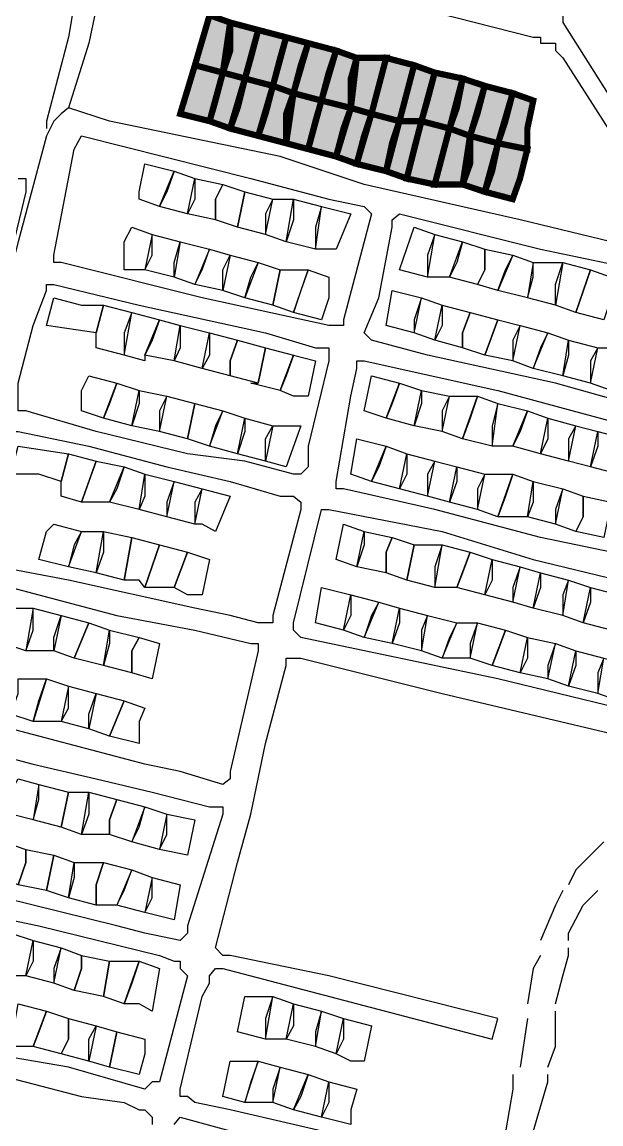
# Model space of a CAD drawing. Header units: millimetres. Extents: x -3588 to 75209, y -3737 to 38254.
# Drawn here: x 18818 to 18929, y 34117.5 to 34328.9 of the extents above; entities that cross this region are included whole.
import ezdxf

# ---------------------------------------------------------------- set-up
doc = ezdxf.new("R2010")
doc.units = ezdxf.units.MM
doc.layers.add('H', color=250, linetype='Continuous')
doc.layers.add('P', color=253, linetype='Continuous')

msp = doc.modelspace()

# ---------------------------------------------------------------- hatches: boundary and pattern name
at = {"layer": 'H', "linetype": 'Continuous'}
for points in [[(18857.891, 34328.808), (18856.771, 34319.205), (18851.121, 34320.614), (18853.938, 34329.928), (18857.891, 34328.808), (18857.891, 34328.808)], [(18863.54, 34327.383), (18860.723, 34317.797), (18856.771, 34319.205), (18857.891, 34328.808), (18863.54, 34327.383), (18863.54, 34327.383)], [(18868.901, 34325.975), (18866.085, 34316.373), (18860.723, 34317.797), (18863.54, 34327.383), (18868.901, 34325.975), (18868.901, 34325.975)], [(18872.854, 34324.567), (18870.326, 34315.253), (18866.085, 34316.373), (18868.901, 34325.975), (18872.854, 34324.567), (18872.854, 34324.567)], [(18878.216, 34323.158), (18875.687, 34313.844), (18870.326, 34315.253), (18872.854, 34324.567), (18878.216, 34323.158), (18878.216, 34323.158)], [(18882.457, 34322.022), (18881.048, 34312.42), (18875.687, 34313.844), (18878.216, 34323.158), (18882.457, 34322.022), (18882.457, 34322.022)], [(18887.818, 34322.022), (18885.001, 34311.012), (18881.048, 34312.42), (18882.457, 34322.022), (18887.818, 34322.022), (18887.818, 34322.022)], [(18893.179, 34320.614), (18890.65, 34309.603), (18885.001, 34311.012), (18887.818, 34322.022), (18893.179, 34320.614), (18893.179, 34320.614)], [(18856.771, 34319.205), (18853.938, 34309.603), (18848.577, 34311.012), (18851.121, 34320.614), (18856.771, 34319.205), (18856.771, 34319.205)], [(18860.723, 34317.797), (18857.891, 34308.483), (18853.938, 34309.603), (18856.771, 34319.205), (18860.723, 34317.797), (18860.723, 34317.797)], [(18897.42, 34319.205), (18894.587, 34309.603), (18890.65, 34309.603), (18893.179, 34320.614), (18897.42, 34319.205), (18897.42, 34319.205)], [(18902.781, 34317.797), (18899.965, 34308.483), (18894.587, 34309.603), (18897.42, 34319.205), (18902.781, 34317.797), (18902.781, 34317.797)], [(18866.085, 34316.373), (18863.54, 34307.059), (18857.891, 34308.483), (18860.723, 34317.797), (18866.085, 34316.373), (18866.085, 34316.373)], [(18906.734, 34316.373), (18904.19, 34307.059), (18899.965, 34308.483), (18902.781, 34317.797), (18906.734, 34316.373), (18906.734, 34316.373)], [(18870.326, 34315.253), (18868.901, 34305.65), (18863.54, 34307.059), (18866.085, 34316.373), (18870.326, 34315.253), (18870.326, 34315.253)], [(18875.687, 34313.844), (18872.854, 34304.242), (18868.901, 34305.65), (18870.326, 34315.253), (18875.687, 34313.844), (18875.687, 34313.844)], [(18912.095, 34315.253), (18909.551, 34305.65), (18904.19, 34307.059), (18906.734, 34316.373), (18912.095, 34315.253), (18912.095, 34315.253)], [(18916.336, 34313.844), (18914.912, 34304.242), (18909.551, 34305.65), (18912.095, 34315.253), (18916.336, 34313.844), (18916.336, 34313.844)], [(18881.048, 34312.42), (18878.216, 34302.834), (18872.854, 34304.242), (18875.687, 34313.844), (18881.048, 34312.42), (18881.048, 34312.42)], [(18885.001, 34311.012), (18882.457, 34301.697), (18878.216, 34302.834), (18881.048, 34312.42), (18885.001, 34311.012), (18885.001, 34311.012)], [(18890.65, 34309.603), (18887.818, 34300.289), (18882.457, 34301.697), (18885.001, 34311.012), (18890.65, 34309.603), (18890.65, 34309.603)], [(18894.587, 34309.603), (18891.771, 34298.881), (18887.818, 34300.289), (18890.65, 34309.603), (18894.587, 34309.603), (18894.587, 34309.603)], [(18899.965, 34308.483), (18897.42, 34297.472), (18891.771, 34298.881), (18894.587, 34309.603), (18899.965, 34308.483), (18899.965, 34308.483)], [(18904.19, 34307.059), (18902.781, 34297.472), (18897.42, 34297.472), (18899.965, 34308.483), (18904.19, 34307.059), (18904.19, 34307.059)], [(18909.551, 34305.65), (18906.734, 34296.048), (18902.781, 34297.472), (18904.19, 34307.059), (18909.551, 34305.65), (18909.551, 34305.65)], [(18914.912, 34304.242), (18912.095, 34294.928), (18906.734, 34296.048), (18909.551, 34305.65), (18914.912, 34304.242), (18914.912, 34304.242)]]:
    msp.add_hatch(color=256, dxfattribs=at).paths.add_polyline_path(points)

# ---------------------------------------------------------------- linework, layer by layer
at = {"layer": 'P'}
for points in [[(18871.446, 34518.5), (18871.446, 34517.091), (18871.446, 34511.73), (18870.038, 34502.128), (18867.493, 34492.814), (18864.676, 34480.667), (18861.844, 34468.248), (18857.891, 34458.934), (18855.074, 34449.332), (18852.53, 34437.201), (18849.713, 34422.237), (18844.352, 34406.154), (18838.99, 34388.358), (18834.749, 34370.865), (18830.797, 34349.132), (18826.844, 34325.975), (18822.619, 34309.891), (18822.619, 34308.483)], [(18834.749, 34343.755), (18836.158, 34346.3), (18845.76, 34347.708), (18857.891, 34346.3), (18918.865, 34331.624), (18920.289, 34331.624), (18920.289, 34330.216), (18921.698, 34330.216), (18921.698, 34328.808), (18936.373, 34305.65)], [(18834.749, 34343.755), (18836.158, 34346.3), (18845.76, 34347.708), (18857.891, 34346.3), (18918.865, 34331.624), (18920.289, 34331.624), (18920.289, 34330.216), (18921.698, 34330.216), (18921.698, 34328.808), (18936.373, 34305.65)], [(18834.749, 34343.755), (18830.797, 34324.855), (18826.844, 34312.42)], [(18867.493, 34340.939), (18867.493, 34338.394), (18916.048, 34325.975), (18917.457, 34325.975), (18917.457, 34324.855), (18918.865, 34324.855), (18920.289, 34324.855), (18920.289, 34323.43), (18921.698, 34322.022), (18945.975, 34284.205)], [(18945.975, 34282.781), (18942.022, 34284.205), (18931.012, 34286.734), (18913.504, 34290.975), (18883.593, 34297.744), (18867.493, 34303.106), (18834.749, 34309.891), (18826.844, 34312.42), (18825.435, 34311.3), (18824.027, 34309.891), (18822.619, 34307.059), (18817.241, 34286.734), (18811.88, 34266.409), (18803.702, 34230.001), (18799.749, 34213.629), (18795.508, 34198.665), (18794.1, 34191.896), (18791.555, 34181.157), (18790.147, 34176.932)], [(18876.807, 34270.65), (18852.53, 34276.011), (18825.435, 34282.781), (18824.027, 34282.781), (18824.027, 34284.205), (18827.98, 34304.53), (18829.388, 34307.059), (18861.844, 34298.881), (18876.807, 34294.928), (18883.593, 34293.52), (18885.001, 34292.095), (18879.64, 34271.77), (18879.64, 34270.65), (18878.216, 34270.65), (18876.807, 34270.65)], [(18845.76, 34296.336), (18844.352, 34293.52), (18840.399, 34294.928), (18840.399, 34296.336), (18841.519, 34301.697), (18847.168, 34300.289), (18845.76, 34296.336)], [(18851.121, 34294.928), (18849.713, 34292.095), (18844.352, 34293.52), (18847.168, 34300.289), (18851.121, 34298.881), (18851.121, 34294.928)], [(18817.241, 34298.881), (18818.666, 34298.881), (18818.666, 34297.744), (18818.666, 34296.336), (18814.425, 34278.556)], [(18855.074, 34294.928), (18855.074, 34290.975), (18849.713, 34292.095), (18851.121, 34298.881), (18856.482, 34297.744), (18855.074, 34294.928)], [(18855.074, 34294.928), (18856.482, 34297.744), (18860.723, 34296.336), (18859.315, 34289.567), (18855.074, 34290.975), (18855.074, 34294.928)], [(18864.676, 34292.095), (18864.676, 34288.158), (18859.315, 34289.567), (18860.723, 34296.336), (18866.085, 34294.928), (18864.676, 34292.095)], [(18870.038, 34290.975), (18868.629, 34286.734), (18864.676, 34288.158), (18866.085, 34294.928), (18870.038, 34294.928), (18870.038, 34290.975)], [(18874.263, 34289.567), (18874.263, 34285.326), (18868.629, 34286.734), (18870.038, 34294.928), (18875.399, 34293.52), (18874.263, 34289.567)], [(18875.399, 34285.326), (18874.263, 34285.326), (18875.399, 34293.52), (18881.048, 34292.095), (18878.216, 34285.326), (18875.399, 34285.326)], [(18964.892, 34248.917), (18939.19, 34254.278), (18920.289, 34259.64), (18895.724, 34265.001), (18885.001, 34267.834), (18883.593, 34269.242), (18886.409, 34276.011), (18888.954, 34289.567), (18888.954, 34290.975), (18890.362, 34292.095), (18917.457, 34285.326), (18943.143, 34279.964)], [(18837.566, 34284.205), (18837.566, 34286.734), (18838.99, 34289.567), (18842.943, 34288.158), (18841.519, 34281.373), (18837.566, 34281.373), (18837.566, 34284.205)], [(18895.724, 34284.205), (18895.724, 34279.964), (18890.362, 34281.373), (18893.179, 34289.567), (18897.132, 34288.158), (18895.724, 34284.205)], [(18842.943, 34284.205), (18842.943, 34288.158), (18848.305, 34286.734), (18847.168, 34279.964), (18841.519, 34281.373), (18842.943, 34284.205)], [(18901.373, 34282.781), (18899.965, 34279.964), (18895.724, 34279.964), (18897.132, 34288.158), (18902.493, 34286.734), (18901.373, 34282.781)], [(18847.168, 34282.781), (18848.305, 34286.734), (18853.938, 34285.326), (18851.121, 34278.556), (18847.168, 34279.964), (18847.168, 34282.781)], [(18852.53, 34281.373), (18853.938, 34285.326), (18857.891, 34284.205), (18856.482, 34277.42), (18851.121, 34278.556), (18852.53, 34281.373)], [(18906.734, 34281.373), (18905.326, 34278.556), (18899.965, 34279.964), (18902.493, 34286.734), (18906.734, 34285.326), (18906.734, 34281.373)], [(18906.734, 34281.373), (18906.734, 34285.326), (18912.095, 34284.205), (18909.279, 34277.42), (18905.326, 34278.556), (18906.734, 34281.373)], [(18856.482, 34281.373), (18857.891, 34284.205), (18863.268, 34282.781), (18860.723, 34276.011), (18856.482, 34277.42), (18856.482, 34281.373)], [(18910.687, 34281.373), (18912.095, 34284.205), (18916.048, 34282.781), (18914.912, 34276.011), (18909.279, 34277.42), (18910.687, 34281.373)], [(18861.844, 34279.964), (18863.268, 34282.781), (18867.493, 34281.373), (18866.085, 34274.603), (18860.723, 34276.011), (18861.844, 34279.964)], [(18871.446, 34277.42), (18870.038, 34273.195), (18866.085, 34274.603), (18867.493, 34281.373), (18872.854, 34281.373), (18871.446, 34277.42)], [(18876.807, 34276.011), (18875.399, 34271.77), (18870.038, 34273.195), (18872.854, 34281.373), (18876.807, 34279.964), (18876.807, 34276.011)], [(18916.048, 34279.964), (18916.048, 34282.781), (18921.698, 34282.781), (18920.289, 34274.603), (18914.912, 34276.011), (18916.048, 34279.964)], [(18920.289, 34278.556), (18921.698, 34282.781), (18927.059, 34281.373), (18924.242, 34273.195), (18920.289, 34274.603), (18920.289, 34278.556)], [(18931.012, 34276.011), (18929.603, 34271.77), (18924.242, 34273.195), (18927.059, 34281.373), (18931.012, 34279.964), (18931.012, 34276.011)], [(18860.723, 34244.676), (18849.713, 34246.084), (18832.205, 34250.325), (18818.666, 34254.278), (18817.241, 34254.278), (18817.241, 34255.687), (18817.241, 34259.64), (18820.074, 34270.65), (18822.619, 34277.42), (18822.619, 34278.556), (18824.027, 34278.556), (18840.399, 34274.603), (18864.676, 34269.242), (18874.263, 34266.409), (18875.399, 34266.409), (18876.807, 34266.409), (18876.807, 34265.001), (18876.807, 34263.881), (18872.854, 34247.509), (18872.854, 34243.556), (18871.446, 34242.132), (18870.038, 34242.132), (18860.723, 34244.676)], [(18893.179, 34271.77), (18893.179, 34269.242), (18887.818, 34270.65), (18888.954, 34277.42), (18894.587, 34276.011), (18893.179, 34271.77)], [(18829.388, 34274.603), (18833.613, 34274.603), (18832.205, 34269.242), (18822.619, 34270.65), (18824.027, 34276.011), (18829.388, 34274.603)], [(18837.566, 34269.242), (18837.566, 34265.001), (18832.205, 34266.409), (18832.205, 34269.242), (18833.613, 34274.603), (18838.99, 34273.195), (18837.566, 34269.242)], [(18898.54, 34270.65), (18897.132, 34267.834), (18893.179, 34269.242), (18894.587, 34276.011), (18898.54, 34274.603), (18898.54, 34270.65)], [(18902.493, 34269.242), (18902.493, 34266.409), (18897.132, 34267.834), (18898.54, 34274.603), (18903.917, 34273.195), (18902.493, 34269.242)], [(18842.943, 34267.834), (18841.519, 34265.001), (18841.519, 34263.881), (18837.566, 34265.001), (18838.99, 34273.195), (18844.352, 34271.77), (18842.943, 34267.834)], [(18902.493, 34269.242), (18903.917, 34273.195), (18909.279, 34271.77), (18906.734, 34265.001), (18902.493, 34266.409), (18902.493, 34269.242)], [(18848.305, 34266.409), (18847.168, 34263.881), (18841.519, 34265.001), (18844.352, 34271.77), (18848.305, 34270.65), (18848.305, 34266.409)], [(18853.938, 34265.001), (18852.53, 34262.456), (18847.168, 34263.881), (18848.305, 34270.65), (18853.938, 34269.242), (18853.938, 34265.001)], [(18912.095, 34267.834), (18912.095, 34263.881), (18906.734, 34265.001), (18909.279, 34271.77), (18913.504, 34270.65), (18912.095, 34267.834)], [(18917.457, 34266.409), (18916.048, 34262.456), (18912.095, 34263.881), (18913.504, 34270.65), (18918.865, 34269.242), (18917.457, 34266.409)], [(18857.891, 34263.881), (18857.891, 34261.048), (18852.53, 34262.456), (18853.938, 34269.242), (18859.315, 34267.834), (18857.891, 34263.881)], [(18922.818, 34265.001), (18921.698, 34261.048), (18916.048, 34262.456), (18918.865, 34269.242), (18922.818, 34267.834), (18922.818, 34265.001)], [(18857.891, 34263.881), (18859.315, 34267.834), (18864.676, 34266.409), (18863.268, 34259.64), (18857.891, 34261.048), (18857.891, 34263.881)], [(18868.629, 34261.048), (18867.493, 34258.231), (18861.844, 34259.64), (18863.268, 34259.64), (18864.676, 34266.409), (18870.038, 34265.001), (18868.629, 34261.048)], [(18927.059, 34263.881), (18927.059, 34259.64), (18921.698, 34261.048), (18922.818, 34267.834), (18928.467, 34266.409), (18927.059, 34263.881)], [(18932.42, 34262.456), (18931.012, 34258.231), (18927.059, 34259.64), (18928.467, 34266.409), (18933.828, 34266.409), (18932.42, 34262.456)], [(18870.038, 34257.095), (18867.493, 34258.231), (18870.038, 34265.001), (18874.263, 34263.881), (18872.854, 34257.095), (18870.038, 34257.095)], [(18958.106, 34220.399), (18944.567, 34224.351), (18917.457, 34230.001), (18897.132, 34235.362), (18879.64, 34239.315), (18878.216, 34239.315), (18878.216, 34240.723), (18879.64, 34248.917), (18881.048, 34257.095), (18882.168, 34262.456), (18882.168, 34263.881), (18883.593, 34263.881), (18909.279, 34258.231), (18948.792, 34247.509), (18955.561, 34246.084), (18963.467, 34244.676)], [(18834.749, 34255.687), (18833.613, 34252.87), (18829.388, 34254.278), (18829.388, 34258.231), (18830.797, 34261.048), (18836.158, 34259.64), (18834.749, 34255.687)], [(18888.954, 34255.687), (18887.818, 34252.87), (18883.593, 34254.278), (18885.001, 34261.048), (18890.362, 34259.64), (18888.954, 34255.687)], [(18840.399, 34255.687), (18838.99, 34251.446), (18833.613, 34252.87), (18836.158, 34259.64), (18840.399, 34258.231), (18840.399, 34255.687)], [(18844.352, 34254.278), (18844.352, 34250.325), (18838.99, 34251.446), (18840.399, 34258.231), (18845.76, 34257.095), (18844.352, 34254.278)], [(18894.587, 34255.687), (18893.179, 34251.446), (18887.818, 34252.87), (18890.362, 34259.64), (18894.587, 34258.231), (18894.587, 34255.687)], [(18898.54, 34254.278), (18898.54, 34250.325), (18893.179, 34251.446), (18894.587, 34258.231), (18899.965, 34257.095), (18898.54, 34254.278)], [(18851.121, 34255.687), (18849.713, 34248.917), (18844.352, 34250.325), (18845.76, 34257.095), (18851.121, 34255.687)], [(18855.074, 34251.446), (18853.938, 34247.509), (18849.713, 34248.917), (18851.121, 34255.687), (18856.482, 34254.278), (18855.074, 34251.446)], [(18903.917, 34252.87), (18902.493, 34248.917), (18898.54, 34250.325), (18899.965, 34257.095), (18905.326, 34257.095), (18903.917, 34252.87)], [(18908.142, 34251.446), (18908.142, 34247.509), (18902.493, 34248.917), (18905.326, 34257.095), (18909.279, 34255.687), (18908.142, 34251.446)], [(18913.504, 34250.325), (18912.095, 34247.509), (18908.142, 34247.509), (18909.279, 34255.687), (18914.912, 34254.278), (18913.504, 34250.325)], [(18860.723, 34250.325), (18859.315, 34246.084), (18853.938, 34247.509), (18856.482, 34254.278), (18860.723, 34252.87), (18860.723, 34250.325)], [(18918.865, 34248.917), (18917.457, 34246.084), (18912.095, 34247.509), (18914.912, 34254.278), (18918.865, 34252.87), (18918.865, 34248.917)], [(18866.085, 34251.446), (18864.676, 34244.676), (18859.315, 34246.084), (18860.723, 34252.87), (18866.085, 34251.446)], [(18864.676, 34248.917), (18866.085, 34251.446), (18871.446, 34251.446), (18868.629, 34243.556), (18864.676, 34244.676), (18864.676, 34248.917)], [(18922.818, 34248.917), (18922.818, 34244.676), (18917.457, 34246.084), (18918.865, 34252.87), (18924.242, 34251.446), (18922.818, 34248.917)], [(18928.467, 34247.509), (18927.059, 34243.556), (18922.818, 34244.676), (18924.242, 34251.446), (18928.467, 34250.325), (18928.467, 34247.509)], [(18857.891, 34215.037), (18851.121, 34216.446), (18826.844, 34221.807), (18813.288, 34224.351), (18810.472, 34225.76), (18809.063, 34227.184), (18810.472, 34228.592), (18811.88, 34237.907), (18814.425, 34247.509), (18815.833, 34250.325), (18817.241, 34250.325), (18830.797, 34247.509), (18845.76, 34243.556), (18857.891, 34240.723), (18867.493, 34237.907), (18870.038, 34237.907), (18871.446, 34236.77), (18871.446, 34235.362), (18866.085, 34215.037), (18866.085, 34213.629), (18864.676, 34213.629), (18863.268, 34213.629), (18857.891, 34215.037)], [(18933.828, 34246.084), (18932.42, 34242.132), (18927.059, 34243.556), (18928.467, 34250.325), (18933.828, 34248.917), (18933.828, 34246.084)], [(18821.194, 34242.132), (18815.833, 34242.132), (18817.241, 34247.509), (18826.844, 34246.084), (18825.435, 34240.723), (18821.194, 34242.132)], [(18886.409, 34243.556), (18885.001, 34240.723), (18881.048, 34242.132), (18882.168, 34248.917), (18887.818, 34247.509), (18886.409, 34243.556)], [(18891.771, 34242.132), (18890.362, 34239.315), (18885.001, 34240.723), (18887.818, 34247.509), (18891.771, 34246.084), (18891.771, 34242.132)], [(18830.797, 34240.723), (18829.388, 34236.77), (18825.435, 34237.907), (18825.435, 34240.723), (18826.844, 34246.084), (18832.205, 34244.676), (18830.797, 34240.723)], [(18895.724, 34242.132), (18895.724, 34237.907), (18890.362, 34239.315), (18891.771, 34246.084), (18897.132, 34244.676), (18895.724, 34242.132)], [(18836.158, 34239.315), (18834.749, 34236.77), (18829.388, 34236.77), (18832.205, 34244.676), (18837.566, 34243.556), (18836.158, 34239.315)], [(18841.519, 34237.907), (18840.399, 34235.362), (18834.749, 34236.77), (18837.566, 34243.556), (18841.519, 34242.132), (18841.519, 34237.907)], [(18901.373, 34240.723), (18899.965, 34236.77), (18895.724, 34237.907), (18897.132, 34244.676), (18901.373, 34243.556), (18901.373, 34240.723)], [(18905.326, 34239.315), (18905.326, 34235.362), (18899.965, 34236.77), (18901.373, 34243.556), (18906.734, 34242.132), (18905.326, 34239.315)], [(18845.76, 34236.77), (18845.76, 34233.954), (18840.399, 34235.362), (18841.519, 34242.132), (18847.168, 34240.723), (18845.76, 34236.77)], [(18910.687, 34237.907), (18909.279, 34233.954), (18905.326, 34235.362), (18906.734, 34242.132), (18912.095, 34242.132), (18910.687, 34237.907)], [(18916.048, 34236.77), (18914.912, 34233.954), (18909.279, 34233.954), (18912.095, 34242.132), (18916.048, 34240.723), (18916.048, 34236.77)], [(18851.121, 34236.77), (18851.121, 34232.545), (18845.76, 34233.954), (18847.168, 34240.723), (18852.53, 34239.315), (18851.121, 34236.77)], [(18852.53, 34232.545), (18851.121, 34232.545), (18852.53, 34239.315), (18857.891, 34237.907), (18855.074, 34231.121), (18852.53, 34232.545)], [(18920.289, 34235.362), (18920.289, 34232.545), (18914.912, 34233.954), (18916.048, 34240.723), (18921.698, 34239.315), (18920.289, 34235.362)], [(18925.651, 34233.954), (18924.242, 34231.121), (18920.289, 34232.545), (18921.698, 34239.315), (18925.651, 34237.907), (18925.651, 34233.954)], [(18925.651, 34233.954), (18925.651, 34237.907), (18931.012, 34236.77), (18929.603, 34230.001), (18924.242, 34231.121), (18925.651, 34233.954)], [(18951.336, 34191.896), (18932.42, 34197.257), (18909.279, 34202.906), (18871.446, 34210.796), (18870.038, 34212.221), (18870.038, 34213.629), (18875.399, 34235.362), (18876.807, 34235.362), (18898.54, 34231.121), (18916.048, 34225.76), (18932.42, 34221.807), (18958.106, 34216.446), (18958.106, 34220.399)], [(18827.98, 34228.592), (18826.844, 34224.351), (18821.194, 34225.76), (18822.619, 34231.121), (18824.027, 34232.545), (18829.388, 34231.121), (18827.98, 34228.592)], [(18883.593, 34228.592), (18882.168, 34224.351), (18878.216, 34225.76), (18879.64, 34232.545), (18883.593, 34231.121), (18883.593, 34228.592)], [(18833.613, 34227.184), (18832.205, 34223.231), (18826.844, 34224.351), (18829.388, 34231.121), (18833.613, 34231.121), (18833.613, 34227.184)], [(18838.99, 34230.001), (18837.566, 34221.807), (18832.205, 34223.231), (18833.613, 34231.121), (18838.99, 34230.001)], [(18887.818, 34227.184), (18887.818, 34223.231), (18882.168, 34224.351), (18883.593, 34231.121), (18888.954, 34230.001), (18887.818, 34227.184)], [(18840.399, 34221.807), (18837.566, 34221.807), (18838.99, 34230.001), (18844.352, 34228.592), (18841.519, 34220.399), (18840.399, 34221.807)], [(18849.713, 34227.184), (18847.168, 34220.399), (18841.519, 34220.399), (18844.352, 34228.592), (18849.713, 34227.184)], [(18887.818, 34227.184), (18888.954, 34230.001), (18893.179, 34228.592), (18891.771, 34221.807), (18887.818, 34223.231), (18887.818, 34227.184)], [(18897.132, 34224.351), (18897.132, 34220.399), (18891.771, 34221.807), (18893.179, 34228.592), (18898.54, 34228.592), (18897.132, 34224.351)], [(18902.493, 34223.231), (18901.373, 34220.399), (18897.132, 34220.399), (18898.54, 34228.592), (18903.917, 34227.184), (18902.493, 34223.231)], [(18849.713, 34218.99), (18847.168, 34220.399), (18849.713, 34227.184), (18853.938, 34225.76), (18852.53, 34218.99), (18849.713, 34218.99)], [(18908.142, 34221.807), (18906.734, 34218.99), (18901.373, 34220.399), (18903.917, 34227.184), (18908.142, 34225.76), (18908.142, 34221.807)], [(18912.095, 34220.399), (18912.095, 34217.582), (18906.734, 34218.99), (18908.142, 34225.76), (18913.504, 34224.351), (18912.095, 34220.399)], [(18917.457, 34220.399), (18916.048, 34216.446), (18912.095, 34217.582), (18913.504, 34224.351), (18917.457, 34223.231), (18917.457, 34220.399)], [(18848.305, 34185.11), (18841.519, 34186.535), (18821.194, 34191.896), (18805.111, 34196.121), (18803.702, 34196.121), (18802.294, 34196.121), (18802.294, 34197.257), (18806.519, 34210.796), (18807.655, 34220.399), (18809.063, 34221.807), (18810.472, 34221.807), (18821.194, 34218.99), (18836.158, 34215.037), (18851.121, 34212.221), (18861.844, 34209.676), (18863.268, 34209.676), (18863.268, 34208.268), (18857.891, 34185.11), (18857.891, 34183.702), (18856.482, 34182.582), (18848.305, 34185.11)], [(18921.698, 34218.99), (18921.698, 34215.037), (18916.048, 34216.446), (18917.457, 34223.231), (18922.818, 34221.807), (18921.698, 34218.99)], [(18927.059, 34217.582), (18925.651, 34213.629), (18921.698, 34215.037), (18922.818, 34221.807), (18927.059, 34220.399), (18927.059, 34217.582)], [(18881.048, 34215.037), (18879.64, 34212.221), (18874.263, 34213.629), (18875.399, 34220.399), (18881.048, 34218.99), (18881.048, 34215.037)], [(18932.42, 34216.446), (18931.012, 34212.221), (18925.651, 34213.629), (18927.059, 34220.399), (18932.42, 34218.99), (18932.42, 34216.446)], [(18885.001, 34215.037), (18883.593, 34210.796), (18879.64, 34212.221), (18881.048, 34218.99), (18886.409, 34217.582), (18885.001, 34215.037)], [(18890.362, 34213.629), (18888.954, 34209.676), (18883.593, 34210.796), (18886.409, 34217.582), (18890.362, 34216.446), (18890.362, 34213.629)], [(18814.425, 34213.629), (18815.833, 34216.446), (18820.074, 34216.446), (18818.666, 34208.268), (18814.425, 34209.676), (18814.425, 34213.629)], [(18820.074, 34212.221), (18820.074, 34216.446), (18825.435, 34215.037), (18824.027, 34208.268), (18818.666, 34208.268), (18820.074, 34212.221)], [(18894.587, 34212.221), (18894.587, 34208.268), (18888.954, 34209.676), (18890.362, 34216.446), (18895.724, 34215.037), (18894.587, 34212.221)], [(18824.027, 34210.796), (18825.435, 34215.037), (18830.797, 34213.629), (18827.98, 34206.859), (18824.027, 34208.268), (18824.027, 34210.796)], [(18834.749, 34209.676), (18833.613, 34205.435), (18827.98, 34206.859), (18830.797, 34213.629), (18834.749, 34212.221), (18834.749, 34209.676)], [(18899.965, 34210.796), (18898.54, 34206.859), (18894.587, 34208.268), (18895.724, 34215.037), (18901.373, 34213.629), (18899.965, 34210.796)], [(18903.917, 34209.676), (18903.917, 34206.859), (18898.54, 34206.859), (18901.373, 34213.629), (18905.326, 34213.629), (18903.917, 34209.676)], [(18909.279, 34208.268), (18908.142, 34205.435), (18903.917, 34206.859), (18905.326, 34213.629), (18910.687, 34212.221), (18909.279, 34208.268)], [(18838.99, 34208.268), (18838.99, 34204.027), (18833.613, 34205.435), (18834.749, 34212.221), (18840.399, 34210.796), (18838.99, 34208.268)], [(18914.912, 34206.859), (18913.504, 34204.027), (18908.142, 34205.435), (18910.687, 34212.221), (18914.912, 34210.796), (18914.912, 34206.859)], [(18838.99, 34208.268), (18840.399, 34210.796), (18844.352, 34209.676), (18842.943, 34202.906), (18838.99, 34204.027), (18838.99, 34208.268)], [(18918.865, 34205.435), (18918.865, 34202.906), (18913.504, 34204.027), (18914.912, 34210.796), (18920.289, 34209.676), (18918.865, 34205.435)], [(18924.242, 34205.435), (18922.818, 34201.482), (18918.865, 34202.906), (18920.289, 34209.676), (18924.242, 34208.268), (18924.242, 34205.435)], [(18928.467, 34204.027), (18928.467, 34200.074), (18922.818, 34201.482), (18924.242, 34208.268), (18929.603, 34206.859), (18928.467, 34204.027)], [(18909.279, 34137.691), (18876.807, 34145.885), (18857.891, 34149.822), (18856.482, 34149.822), (18855.074, 34151.246), (18859.315, 34167.618), (18861.844, 34176.932), (18864.676, 34190.472), (18868.629, 34205.435), (18868.629, 34206.859), (18870.038, 34206.859), (18871.446, 34206.859), (18898.54, 34200.074), (18949.928, 34187.943), (18951.336, 34191.896)], [(18933.828, 34202.906), (18932.42, 34198.665), (18928.467, 34200.074), (18929.603, 34206.859), (18935.237, 34205.435), (18933.828, 34202.906)], [(18817.241, 34200.074), (18817.241, 34202.906), (18822.619, 34202.906), (18820.074, 34194.713), (18815.833, 34196.121), (18817.241, 34200.074)], [(18821.194, 34198.665), (18822.619, 34202.906), (18826.844, 34201.482), (18825.435, 34194.713), (18820.074, 34194.713), (18821.194, 34198.665)], [(18826.844, 34197.257), (18826.844, 34201.482), (18832.205, 34200.074), (18830.797, 34193.304), (18825.435, 34194.713), (18826.844, 34197.257)], [(18830.797, 34196.121), (18832.205, 34200.074), (18837.566, 34198.665), (18834.749, 34191.896), (18830.797, 34193.304), (18830.797, 34196.121)], [(18840.399, 34194.713), (18840.399, 34190.472), (18834.749, 34191.896), (18837.566, 34198.665), (18841.519, 34197.257), (18840.399, 34194.713)], [(18841.519, 34154.063), (18836.158, 34155.471), (18814.425, 34160.833), (18795.508, 34164.786), (18795.508, 34166.21), (18794.1, 34167.618), (18798.341, 34182.582), (18800.87, 34189.351), (18800.87, 34190.472), (18802.294, 34190.472), (18805.111, 34190.472), (18820.074, 34186.535), (18832.205, 34183.702), (18842.943, 34181.157), (18853.938, 34178.341), (18855.074, 34178.341), (18856.482, 34178.341), (18856.482, 34176.932), (18849.713, 34155.471), (18849.713, 34154.063), (18848.305, 34152.655), (18841.519, 34154.063)], [(18815.833, 34181.157), (18817.241, 34183.702), (18821.194, 34182.582), (18820.074, 34175.796), (18815.833, 34176.932), (18815.833, 34181.157)], [(18821.194, 34179.749), (18821.194, 34182.582), (18826.844, 34181.157), (18825.435, 34174.388), (18820.074, 34175.796), (18821.194, 34179.749)], [(18830.797, 34176.932), (18829.388, 34172.98), (18825.435, 34174.388), (18826.844, 34181.157), (18830.797, 34181.157), (18830.797, 34176.932)], [(18834.749, 34175.796), (18834.749, 34172.98), (18829.388, 34172.98), (18830.797, 34181.157), (18836.158, 34179.749), (18834.749, 34175.796)], [(18834.749, 34175.796), (18836.158, 34179.749), (18841.519, 34178.341), (18838.99, 34171.571), (18834.749, 34172.98), (18834.749, 34175.796)], [(18840.399, 34174.388), (18841.519, 34178.341), (18845.76, 34176.932), (18844.352, 34170.147), (18838.99, 34171.571), (18840.399, 34174.388)], [(18845.76, 34172.98), (18845.76, 34176.932), (18851.121, 34175.796), (18849.713, 34169.027), (18844.352, 34170.147), (18845.76, 34172.98)], [(18818.666, 34167.618), (18817.241, 34163.377), (18813.288, 34164.786), (18814.425, 34171.571), (18818.666, 34170.147), (18818.666, 34167.618)], [(18929.603, 34171.571), (18924.242, 34166.21), (18922.818, 34163.377)], [(18818.666, 34167.618), (18818.666, 34170.147), (18824.027, 34169.027), (18822.619, 34162.257), (18817.241, 34163.377), (18818.666, 34167.618)], [(18827.98, 34164.786), (18826.844, 34160.833), (18822.619, 34162.257), (18824.027, 34169.027), (18827.98, 34167.618), (18827.98, 34164.786)], [(18832.205, 34163.377), (18832.205, 34159.424), (18826.844, 34160.833), (18827.98, 34167.618), (18833.613, 34167.618), (18832.205, 34163.377)], [(18832.205, 34163.377), (18833.613, 34167.618), (18838.99, 34166.21), (18836.158, 34159.424), (18832.205, 34159.424), (18832.205, 34163.377)], [(18837.566, 34162.257), (18838.99, 34166.21), (18842.943, 34164.786), (18841.519, 34158.016), (18836.158, 34159.424), (18837.566, 34162.257)], [(18842.943, 34160.833), (18842.943, 34164.786), (18848.305, 34163.377), (18847.168, 34156.608), (18841.519, 34158.016), (18842.943, 34160.833)], [(18826.844, 34128.377), (18811.88, 34130.922), (18790.147, 34136.283), (18788.739, 34136.283), (18788.739, 34137.691), (18788.739, 34139.1), (18791.555, 34149.822), (18792.964, 34158.016), (18794.1, 34159.424), (18794.1, 34160.833), (18795.508, 34160.833), (18821.194, 34155.471), (18844.352, 34149.822), (18847.168, 34148.702), (18848.305, 34148.702), (18848.305, 34147.294), (18849.713, 34145.885), (18844.352, 34125.561), (18842.943, 34125.561), (18841.519, 34124.136), (18826.844, 34128.377)], [(18921.698, 34162.257), (18920.289, 34159.424), (18917.457, 34152.655)], [(18922.818, 34152.655), (18922.818, 34154.063), (18925.651, 34159.424), (18928.467, 34162.257)], [(18820.074, 34148.702), (18818.666, 34145.885), (18813.288, 34145.885), (18815.833, 34154.063), (18820.074, 34152.655), (18820.074, 34148.702)], [(18824.027, 34147.294), (18824.027, 34144.461), (18818.666, 34145.885), (18820.074, 34152.655), (18825.435, 34151.246), (18824.027, 34147.294)], [(18829.388, 34147.294), (18827.98, 34143.053), (18824.027, 34144.461), (18825.435, 34151.246), (18829.388, 34149.822), (18829.388, 34147.294)], [(18920.289, 34140.508), (18921.698, 34145.885), (18922.818, 34149.822), (18922.818, 34151.246)], [(18829.388, 34147.294), (18829.388, 34149.822), (18834.749, 34148.702), (18833.613, 34141.932), (18827.98, 34143.053), (18829.388, 34147.294)], [(18838.99, 34144.461), (18837.566, 34140.508), (18833.613, 34141.932), (18834.749, 34148.702), (18840.399, 34148.702), (18838.99, 34144.461)], [(18840.399, 34140.508), (18837.566, 34140.508), (18840.399, 34148.702), (18844.352, 34147.294), (18842.943, 34139.1), (18840.399, 34140.508)], [(18917.457, 34149.822), (18916.048, 34147.294), (18914.912, 34140.508)], [(18901.373, 34109.173), (18881.048, 34114.822), (18857.891, 34120.183), (18851.121, 34121.608), (18849.713, 34122.728), (18848.305, 34122.728), (18848.305, 34124.136), (18852.53, 34141.932), (18853.938, 34144.461), (18853.938, 34145.885), (18855.074, 34147.294), (18856.482, 34147.294), (18908.142, 34133.738), (18909.279, 34137.691)], [(18864.676, 34137.691), (18864.676, 34133.738), (18859.315, 34135.147), (18860.723, 34141.932), (18866.085, 34141.932), (18864.676, 34137.691)], [(18870.038, 34136.283), (18868.629, 34133.738), (18864.676, 34133.738), (18866.085, 34141.932), (18870.038, 34140.508), (18870.038, 34136.283)], [(18821.194, 34135.147), (18820.074, 34132.33), (18815.833, 34132.33), (18817.241, 34140.508), (18822.619, 34139.1), (18821.194, 34135.147)], [(18874.263, 34135.147), (18874.263, 34132.33), (18868.629, 34133.738), (18870.038, 34140.508), (18875.399, 34139.1), (18874.263, 34135.147)], [(18826.844, 34133.738), (18825.435, 34130.922), (18820.074, 34132.33), (18822.619, 34139.1), (18826.844, 34137.691), (18826.844, 34133.738)], [(18826.844, 34133.738), (18826.844, 34137.691), (18832.205, 34136.283), (18830.797, 34129.497), (18825.435, 34130.922), (18826.844, 34133.738)], [(18879.64, 34133.738), (18878.216, 34130.922), (18874.263, 34132.33), (18875.399, 34139.1), (18879.64, 34137.691), (18879.64, 34133.738)], [(18881.048, 34129.497), (18878.216, 34130.922), (18879.64, 34137.691), (18885.001, 34136.283), (18883.593, 34129.497), (18881.048, 34129.497)], [(18914.912, 34137.691), (18913.504, 34128.377)], [(18918.865, 34128.377), (18920.289, 34132.33), (18920.289, 34139.1)], [(18830.797, 34133.738), (18832.205, 34136.283), (18836.158, 34135.147), (18834.749, 34128.377), (18830.797, 34129.497), (18830.797, 34133.738)], [(18841.519, 34130.922), (18840.399, 34126.969), (18834.749, 34128.377), (18836.158, 34135.147), (18841.519, 34133.738), (18841.519, 34130.922)], [(18783.378, 34115.958), (18785.906, 34126.969), (18785.906, 34130.922), (18787.33, 34132.33), (18788.739, 34132.33), (18807.655, 34128.377), (18829.388, 34122.728), (18837.566, 34121.608), (18840.399, 34120.183), (18841.519, 34120.183), (18842.943, 34118.775), (18842.943, 34117.367)], [(18861.844, 34125.561), (18860.723, 34121.608), (18856.482, 34122.728), (18857.891, 34129.497), (18863.268, 34129.497), (18861.844, 34125.561)], [(18866.085, 34124.136), (18866.085, 34121.608), (18860.723, 34121.608), (18863.268, 34129.497), (18867.493, 34128.377), (18866.085, 34124.136)], [(18871.446, 34122.728), (18870.038, 34120.183), (18866.085, 34121.608), (18867.493, 34128.377), (18872.854, 34126.969), (18871.446, 34122.728)], [(18876.807, 34121.608), (18875.399, 34118.775), (18870.038, 34120.183), (18872.854, 34126.969), (18876.807, 34125.561), (18876.807, 34121.608)], [(18912.095, 34126.969), (18912.095, 34124.136), (18910.687, 34115.958)], [(18916.048, 34115.958), (18918.865, 34125.561), (18918.865, 34126.969)], [(18881.048, 34120.183), (18881.048, 34117.367), (18875.399, 34118.775), (18876.807, 34125.561), (18882.168, 34124.136), (18881.048, 34120.183)], [(18847.168, 34117.367), (18848.305, 34118.775), (18878.216, 34110.597)]]:
    msp.add_lwpolyline(points, dxfattribs=at)
at = {"layer": 'P', "const_width": 1.2}
for points in [[(18857.891, 34323.43), (18856.482, 34319.205), (18851.121, 34320.614), (18853.938, 34330.216), (18857.891, 34328.808), (18857.891, 34323.43)], [(18861.844, 34322.022), (18860.723, 34318.069), (18856.482, 34319.205), (18857.891, 34328.808), (18863.268, 34327.383), (18861.844, 34322.022)], [(18867.493, 34322.022), (18866.085, 34316.661), (18860.723, 34318.069), (18863.268, 34327.383), (18868.629, 34325.975), (18867.493, 34322.022)], [(18871.446, 34320.614), (18870.038, 34315.253), (18866.085, 34316.661), (18868.629, 34325.975), (18872.854, 34324.855), (18871.446, 34320.614)], [(18876.807, 34319.205), (18875.399, 34313.844), (18870.038, 34315.253), (18872.854, 34324.855), (18878.216, 34323.43), (18876.807, 34319.205)], [(18881.048, 34318.069), (18881.048, 34312.42), (18875.399, 34313.844), (18878.216, 34323.43), (18882.168, 34322.022), (18881.048, 34318.069)], [(18855.074, 34313.844), (18853.938, 34309.891), (18848.305, 34311.3), (18851.121, 34320.614), (18856.482, 34319.205), (18855.074, 34313.844)], [(18886.409, 34316.661), (18885.001, 34311.3), (18881.048, 34312.42), (18882.168, 34322.022), (18887.818, 34322.022), (18886.409, 34316.661)], [(18891.771, 34315.253), (18890.362, 34309.891), (18885.001, 34311.3), (18887.818, 34322.022), (18893.179, 34320.614), (18891.771, 34315.253)], [(18895.724, 34313.844), (18894.587, 34309.891), (18890.362, 34309.891), (18893.179, 34320.614), (18897.132, 34319.205), (18895.724, 34313.844)], [(18859.315, 34312.42), (18857.891, 34308.483), (18853.938, 34309.891), (18856.482, 34319.205), (18860.723, 34318.069), (18859.315, 34312.42)], [(18901.373, 34312.42), (18899.965, 34308.483), (18894.587, 34309.891), (18897.132, 34319.205), (18902.493, 34318.069), (18901.373, 34312.42)], [(18864.676, 34311.3), (18863.268, 34307.059), (18857.891, 34308.483), (18860.723, 34318.069), (18866.085, 34316.661), (18864.676, 34311.3)], [(18868.629, 34311.3), (18868.629, 34305.65), (18863.268, 34307.059), (18866.085, 34316.661), (18870.038, 34315.253), (18868.629, 34311.3)], [(18905.326, 34311.3), (18903.917, 34307.059), (18899.965, 34308.483), (18902.493, 34318.069), (18906.734, 34316.661), (18905.326, 34311.3)], [(18910.687, 34309.891), (18909.279, 34305.65), (18903.917, 34307.059), (18906.734, 34316.661), (18912.095, 34315.253), (18910.687, 34309.891)], [(18874.263, 34309.891), (18872.854, 34304.53), (18868.629, 34305.65), (18870.038, 34315.253), (18875.399, 34313.844), (18874.263, 34309.891)], [(18914.912, 34308.483), (18914.912, 34304.53), (18909.279, 34305.65), (18912.095, 34315.253), (18916.048, 34313.844), (18914.912, 34308.483)], [(18879.64, 34308.483), (18878.216, 34303.106), (18872.854, 34304.53), (18875.399, 34313.844), (18881.048, 34312.42), (18879.64, 34308.483)], [(18883.593, 34307.059), (18882.168, 34301.697), (18878.216, 34303.106), (18881.048, 34312.42), (18885.001, 34311.3), (18883.593, 34307.059)], [(18888.954, 34305.65), (18887.818, 34300.289), (18882.168, 34301.697), (18885.001, 34311.3), (18890.362, 34309.891), (18888.954, 34305.65)], [(18898.54, 34303.106), (18897.132, 34297.744), (18891.771, 34298.881), (18894.587, 34309.891), (18899.965, 34308.483), (18898.54, 34303.106)], [(18893.179, 34304.53), (18891.771, 34298.881), (18887.818, 34300.289), (18890.362, 34309.891), (18894.587, 34309.891), (18893.179, 34304.53)], [(18903.917, 34301.697), (18902.493, 34297.744), (18897.132, 34297.744), (18899.965, 34308.483), (18903.917, 34307.059), (18903.917, 34301.697)], [(18908.142, 34300.289), (18906.734, 34296.336), (18902.493, 34297.744), (18903.917, 34307.059), (18909.279, 34305.65), (18908.142, 34300.289)], [(18913.504, 34298.881), (18912.095, 34294.928), (18906.734, 34296.336), (18909.279, 34305.65), (18914.912, 34304.53), (18913.504, 34298.881)]]:
    msp.add_lwpolyline(points, dxfattribs=at)

doc.saveas('drawing.dxf')
